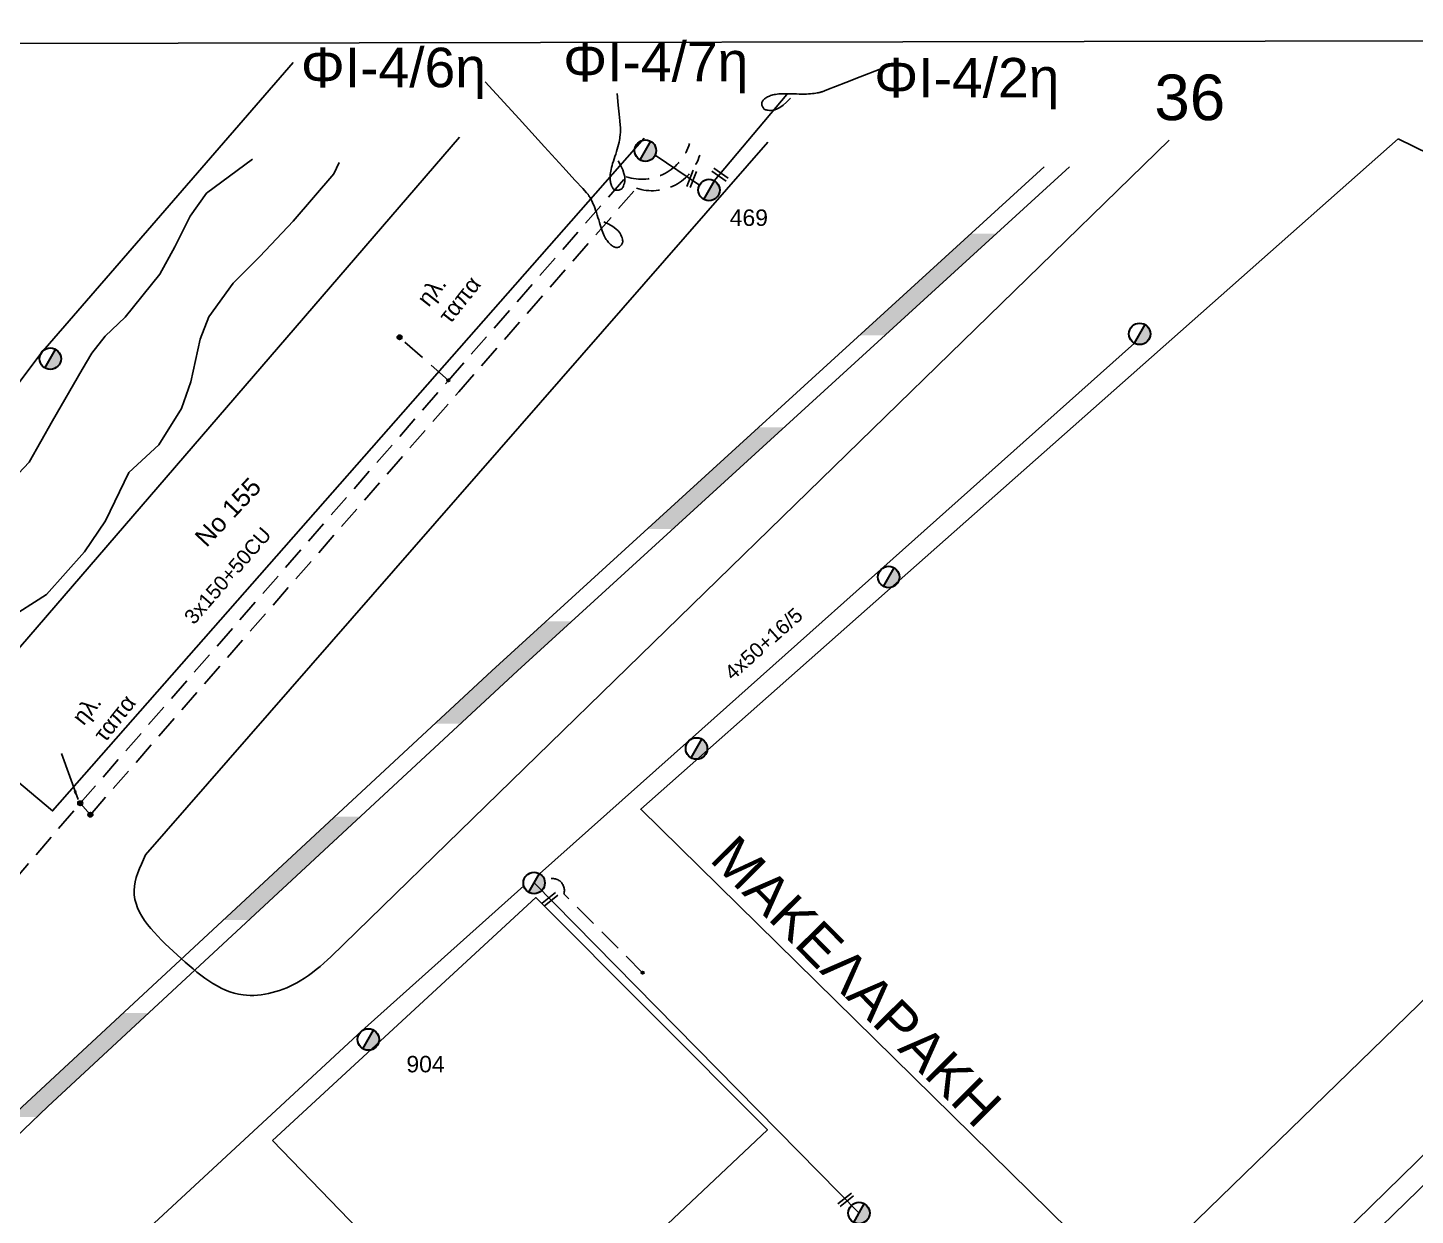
# Model space of a CAD drawing. Header units: millimetres. Extents: x 1421 to 7547, y 822 to 1863.
# Drawn here: x 6690.6 to 6842.7, y 1725.6 to 1855.8 of the extents above; entities that cross this region are included whole.
import ezdxf
from ezdxf.enums import TextEntityAlignment as Align

# ---------------------------------------------------------------- set-up
doc = ezdxf.new("R2010")
doc.units = ezdxf.units.MM
doc.linetypes.add('DASHED', pattern=[19.05, 12.7, -6.35])
doc.layers.get('0').update_dxf_attribs({"lineweight": 30})
for name, color, linetype, lineweight in [('16+16_5', 7, 'Continuous', 30), ('4x50+16_5', 7, 'Continuous', 30), ('TEXT_ΔΙΑΦΟΡΑ', 7, 'Continuous', 30), ('TEXT_ΚΑΛΩΔΙΩΝ', 7, 'Continuous', 30), ('Άγνωστα', 7, 'Continuous', 30), ('Άγνωστο Υπόγειο Καλώδιο', 7, 'DASHED', 30), ('Γυμνά εναέρια ΧΤ και ΦΟΠ (3Φ)   4x50+16AL', 7, 'Continuous', 30), ('Επιγραφές - Σχήματα', 7, 'Continuous', 30), ('Καλώδια ΧΤ   3x150+50CU', 7, 'DASHED', 30), ('Μηχανική τομή', 7, 'Continuous', 30), ('Στύλος ΦΜ', 7, 'Continuous', 30), ('Στύλος ΦΜ @ 1', 7, 'Continuous', 30), ('Συνδέσεις', 7, 'Continuous', 30), ('Συνεστραμμένα ΧΤ   3x70+54.6+25 AL', 7, 'SYN_LINE', 30), ('Υπόβαθρο ΔΕΗ', 7, 'Continuous', 30)]:
    doc.layers.add(name, color=color, linetype=linetype, lineweight=lineweight)
doc.styles.add('arial', font='arial.ttf')
doc.styles.get("Standard").update_dxf_attribs({"font": 'arial.ttf'})
doc.linetypes.add('FRIDI', pattern='A,0.5,-0.001,["|",Standard,S=0.5,R=0,X=0,Y=0.16],-0.001', length=0.502)
doc.linetypes.add('SYN_LINE', pattern='A,0.5,-0.0001,["/\\/\\/\\/",Standard,S=0.1,R=0,X=0,Y=-0.05],-0.25', length=0.7501)
doc.dimstyles.new('ISO-25', dxfattribs={"dimtxt": 2.5, "dimasz": 2.5, "dimexe": 1.25, "dimexo": 0.625, "dimtad": 1, "dimtxsty": 'Standard', "dimcen": 2.5, "dimadec": 0, "dimazin": 0, "dimtfac": 1, "dimtmove": 0, "dimatfit": 3, "dimfxl": 1, "dimarcsym": 0})

# ---------------------------------------------------------------- blocks, each defined once
blk = doc.blocks.new('ΥΠΑΡΧΩΝ ΤΣΙΜΕΝΤΕΝΙΟΣ ΣΤΥΛΟΣ')
at = {"layer": 'Στύλος ΦΜ'}
blk.add_hatch(color=7, dxfattribs=at).paths.add_polyline_path([(-1.29, -2.28, 0.574793), (2.62, 0, 0.268822), (1.3, 2.27)])
at = {"layer": 'Στύλος ΦΜ', "color": 7}
blk.add_line((-1.29, -2.28), (1.3, 2.27), dxfattribs=at)
blk.add_circle((0, 0), 2.62, dxfattribs=at)
at = {"layer": 'Στύλος ΦΜ', "flags": 4}
for tag, p in [('ΑΡΙΘΜΟΣ', (-4.68, 8.05)), ('ΤΥΠΟΣ', (-4.91, 3.03))]:
    blk.add_attdef(tag, p, '', height=4, dxfattribs=at)
blk = doc.blocks.new('_ΣΥΝΔΕΣΗ')
at = {"layer": 'Συνδέσεις', "linetype": 'SYN_LINE', "ltscale": 40}
blk.add_hatch(color=256, dxfattribs=at).paths.add_polyline_path([(0.5, -0.01, 1), (-0.5, -0.01, 1)])
at = {"layer": 'Συνδέσεις'}
blk.add_circle((0, -0.01), 0.5, dxfattribs=at)
blk = doc.blocks.new('ΜΗΧΑΝΙΚΗ ΤΟΜΗ')
at = {"layer": 'Μηχανική τομή', "lineweight": -3, "ltscale": 40}
for p, q in [((-3.78, 1.15), (3.8, 1.15)), ((3.8, -0.4), (-3.78, -0.4))]:
    blk.add_line(p, q, dxfattribs=at)

msp = doc.modelspace()

# ---------------------------------------------------------------- hatches: boundary and pattern name
at = {"layer": 'Υπόβαθρο ΔΕΗ', "lineweight": -3}
h = msp.add_hatch(color=256, dxfattribs=at)
h.dxf.hatch_style = 1
h.paths.add_polyline_path([(6612.04, 1659.59), (6609.26, 1659.59), (6597.36, 1646.76), (6600.14, 1646.76)])
h.paths.add_polyline_path([(6634.83, 1682.04), (6632.06, 1682.04), (6619.81, 1670.27), (6622.58, 1670.27)])
h.paths.add_polyline_path([(6657.8, 1704.05), (6655.03, 1704.05), (6644.41, 1693.88), (6642.89, 1692.42), (6645.65, 1692.42), (6647.23, 1693.93)])
h.paths.add_polyline_path([(6680.78, 1726.05), (6678.01, 1726.05), (6665.87, 1714.43), (6668.64, 1714.43)])
h.paths.add_polyline_path([(6703.86, 1747.81), (6701.09, 1747.81), (6690, 1737.52), (6688.85, 1736.42), (6691.62, 1736.42), (6692.8, 1737.55)])
h.paths.add_polyline_path([(6727.03, 1769.33), (6724.26, 1769.33), (6712.08, 1758.02), (6714.85, 1758.02)])
h.paths.add_polyline_path([(6744.28, 1785.34), (6750.23, 1790.77), (6747.46, 1790.77), (6741.5, 1785.33), (6735.26, 1779.53), (6738.02, 1779.53)])
h.paths.add_polyline_path([(6773.51, 1812.01), (6770.74, 1812.01), (6758.54, 1800.88), (6761.31, 1800.88)])
h.paths.add_polyline_path([(6796.78, 1833.25), (6794.02, 1833.25), (6781.82, 1822.12), (6784.59, 1822.12)])

# ---------------------------------------------------------------- linework, layer by layer
at = {"linetype": 'Continuous', "lineweight": -3, "ltscale": 0.2}
msp.add_lwpolyline([(5474.15, 1851.64), (7546.99, 1855.83), (7546.99, 826.44), (5474.15, 822.25)], close=True, dxfattribs=at)
at = {"layer": '16+16_5', "color": 7, "lineweight": -3, "ltscale": 0.2}
msp.add_lwpolyline([(6917.81, 1803.97), (6896.98, 1784.06), (6874.84, 1762.71), (6852.9, 1741.32), (6834.53, 1723.35), (6818.28, 1707.33), (6795.72, 1686.8), (6780.46, 1670.67)], dxfattribs=at)
at = {"layer": '4x50+16_5', "color": 5, "lineweight": -3, "ltscale": 0.2}
for points in [[(6746.7, 1763.09), (6763.16, 1777.71), (6784.14, 1796.43), (6811.92, 1821.24)], [(6575.89, 1608), (6594.38, 1622.7), (6632.72, 1658.71), (6657.28, 1681.4), (6683.94, 1705.56), (6703.48, 1723.85), (6727.24, 1745.86), (6744.99, 1761.74)]]:
    msp.add_lwpolyline(points, dxfattribs=at)
at = {"layer": 'Άγνωστα', "lineweight": -2, "ltscale": 0.2}
msp.add_lwpolyline([(6638.16, 1756.35), (6653.85, 1771.71), (6672.42, 1793.99), (6692.05, 1820.11), (6719.69, 1852.02)], dxfattribs=at)
at = {"layer": 'Άγνωστα', "lineweight": -3}
for points in [[(6774.24, 1848.1), (6773.8, 1847.67), (6773.42, 1847.34), (6773.07, 1847.1), (6772.77, 1846.94), (6772.51, 1846.84), (6772.28, 1846.79), (6772.08, 1846.77), (6771.91, 1846.77), (6771.77, 1846.78), (6771.65, 1846.79), (6771.56, 1846.82), (6771.48, 1846.84), (6771.41, 1846.88), (6771.35, 1846.91), (6771.31, 1846.96), (6771.26, 1847.01), (6771.22, 1847.07), (6771.18, 1847.13), (6771.15, 1847.2), (6771.12, 1847.27), (6771.09, 1847.34), (6771.07, 1847.42), (6771.07, 1847.49), (6771.07, 1847.56), (6771.08, 1847.63), (6771.11, 1847.7), (6771.14, 1847.77), (6771.18, 1847.83), (6771.24, 1847.89), (6771.3, 1847.96), (6771.37, 1848.02), (6771.44, 1848.07), (6771.53, 1848.13), (6771.61, 1848.19), (6771.71, 1848.24), (6771.81, 1848.29), (6771.92, 1848.34), (6772.04, 1848.39), (6772.16, 1848.43), (6772.3, 1848.47), (6772.44, 1848.5), (6772.59, 1848.53), (6772.76, 1848.55), (6772.93, 1848.57), (6773.12, 1848.58), (6773.33, 1848.59), (6773.55, 1848.6), (6773.79, 1848.6), (6774.04, 1848.59), (6774.31, 1848.58), (6774.59, 1848.58), (6774.88, 1848.57), (6775.16, 1848.56), (6775.44, 1848.56), (6775.71, 1848.55), (6775.97, 1848.56), (6776.21, 1848.57), (6776.43, 1848.59), (6776.64, 1848.61), (6776.82, 1848.64), (6776.99, 1848.66), (6777.13, 1848.69), (6777.25, 1848.71), (6777.36, 1848.73), (6777.44, 1848.75), (6777.5, 1848.76), (6777.54, 1848.77), (6777.57, 1848.78), (6777.59, 1848.78), (6777.6, 1848.78), (6777.6, 1848.79), (6777.6, 1848.79), (6777.62, 1848.79), (6777.7, 1848.82), (6777.94, 1848.92), (6778.4, 1849.09), (6779.15, 1849.39), (6780.28, 1849.83), (6781.85, 1850.44), (6783.94, 1851.25)], [(6753.76, 1834.57), (6754.31, 1834.3), (6754.74, 1834.04), (6755.08, 1833.79), (6755.33, 1833.55), (6755.51, 1833.33), (6755.63, 1833.13), (6755.71, 1832.95), (6755.76, 1832.79), (6755.8, 1832.65), (6755.82, 1832.54), (6755.83, 1832.44), (6755.83, 1832.35), (6755.82, 1832.28), (6755.8, 1832.22), (6755.77, 1832.16), (6755.74, 1832.1), (6755.7, 1832.04), (6755.65, 1831.99), (6755.6, 1831.93), (6755.54, 1831.88), (6755.48, 1831.83), (6755.41, 1831.79), (6755.34, 1831.76), (6755.28, 1831.74), (6755.2, 1831.73), (6755.13, 1831.73), (6755.06, 1831.74), (6754.98, 1831.77), (6754.91, 1831.8), (6754.83, 1831.83), (6754.75, 1831.88), (6754.67, 1831.93), (6754.59, 1831.99), (6754.51, 1832.06), (6754.43, 1832.13), (6754.35, 1832.21), (6754.27, 1832.3), (6754.19, 1832.4), (6754.11, 1832.5), (6754.03, 1832.62), (6753.95, 1832.74), (6753.88, 1832.88), (6753.8, 1833.03), (6753.73, 1833.19), (6753.66, 1833.37), (6753.58, 1833.56), (6753.51, 1833.77), (6753.43, 1833.99), (6753.36, 1834.24), (6753.28, 1834.49), (6753.2, 1834.76), (6753.12, 1835.03), (6753.03, 1835.3), (6752.95, 1835.57), (6752.86, 1835.83), (6752.78, 1836.07), (6752.69, 1836.3), (6752.6, 1836.5), (6752.52, 1836.69), (6752.43, 1836.86), (6752.36, 1837), (6752.29, 1837.13), (6752.22, 1837.24), (6752.17, 1837.33), (6752.13, 1837.4), (6752.1, 1837.46), (6752.08, 1837.49), (6752.06, 1837.52), (6752.05, 1837.54), (6752.05, 1837.55), (6752.05, 1837.55), (6752.04, 1837.55), (6752.02, 1837.58), (6751.87, 1837.75), (6751.45, 1838.2), (6750.63, 1839.1), (6749.28, 1840.57), (6747.27, 1842.76), (6744.47, 1845.83), (6740.74, 1849.9)], [(6755.33, 1841.24), (6755.63, 1840.7), (6755.84, 1840.24), (6755.97, 1839.85), (6756.05, 1839.51), (6756.07, 1839.23), (6756.06, 1838.99), (6756.02, 1838.8), (6755.97, 1838.64), (6755.92, 1838.5), (6755.88, 1838.4), (6755.83, 1838.31), (6755.78, 1838.24), (6755.73, 1838.18), (6755.68, 1838.14), (6755.62, 1838.11), (6755.56, 1838.08), (6755.49, 1838.06), (6755.42, 1838.04), (6755.35, 1838.02), (6755.27, 1838.01), (6755.19, 1838.01), (6755.12, 1838.01), (6755.05, 1838.02), (6754.98, 1838.05), (6754.91, 1838.08), (6754.85, 1838.12), (6754.8, 1838.17), (6754.75, 1838.23), (6754.7, 1838.3), (6754.66, 1838.38), (6754.62, 1838.46), (6754.59, 1838.55), (6754.56, 1838.64), (6754.53, 1838.74), (6754.5, 1838.85), (6754.48, 1838.96), (6754.46, 1839.08), (6754.45, 1839.21), (6754.45, 1839.34), (6754.45, 1839.48), (6754.45, 1839.62), (6754.47, 1839.78), (6754.49, 1839.94), (6754.52, 1840.12), (6754.56, 1840.3), (6754.61, 1840.5), (6754.67, 1840.72), (6754.73, 1840.94), (6754.81, 1841.19), (6754.89, 1841.45), (6754.97, 1841.71), (6755.06, 1841.98), (6755.15, 1842.25), (6755.23, 1842.52), (6755.3, 1842.78), (6755.37, 1843.03), (6755.43, 1843.27), (6755.47, 1843.49), (6755.5, 1843.69), (6755.53, 1843.87), (6755.55, 1844.04), (6755.57, 1844.18), (6755.58, 1844.31), (6755.59, 1844.41), (6755.59, 1844.49), (6755.6, 1844.55), (6755.6, 1844.6), (6755.6, 1844.63), (6755.6, 1844.65), (6755.6, 1844.66), (6755.6, 1844.66), (6755.6, 1844.67), (6755.6, 1844.67), (6755.6, 1844.73), (6755.59, 1844.88), (6755.56, 1845.16), (6755.51, 1845.64), (6755.45, 1846.34), (6755.35, 1847.33), (6755.23, 1848.64)]]:
    msp.add_lwpolyline(points, dxfattribs=at)
at = {"layer": 'Άγνωστο Υπόγειο Καλώδιο', "color": 30, "lineweight": -3, "ltscale": 0.2}
msp.add_lwpolyline([(6736.73, 1817.17), (6731.37, 1821.89)], dxfattribs=at)
at = {"layer": 'Άγνωστο Υπόγειο Καλώδιο', "color": 5, "lineweight": -3, "ltscale": 0.2}
msp.add_lwpolyline([(6758.01, 1752.23), (6749.38, 1760.89, 0.753279), (6747.28, 1762.23, -1.210076)], format="xyb", dxfattribs=at)
at = {"layer": 'Γυμνά εναέρια ΧΤ και ΦΟΠ (3Φ)   4x50+16AL', "color": 2, "lineweight": -3, "ltscale": 0.2}
for p, q in [((6765.87, 1839.06), (6773.84, 1848.53)), ((6759.39, 1841.87), (6764.24, 1838.59))]:
    msp.add_line(p, q, dxfattribs=at)
at = {"layer": 'Καλώδια ΧΤ   3x150+50CU', "color": 30, "lineweight": -3, "ltscale": 0.2}
msp.add_lwpolyline([(6675.93, 1744.52), (6678.72, 1747.49), (6679.11, 1750.71), (6696.36, 1770.81), (6736.73, 1817.17), (6756.22, 1839.5, 0.424842), (6763.15, 1843.15, -5.107107)], format="xyb", dxfattribs=at)
at = {"layer": 'Καλώδια ΧΤ   3x150+50CU', "color": 133, "lineweight": -3, "ltscale": 0.2}
msp.add_lwpolyline([(6697.48, 1769.55), (6737.85, 1815.9), (6757.34, 1838.24, 0.424842), (6764.27, 1841.88)], format="xyb", dxfattribs=at)
msp.add_lwpolyline([(6697.48, 1769.55), (6696.36, 1770.81)], dxfattribs=at)
at = {"layer": 'Συνεστραμμένα ΧΤ   3x70+54.6+25 AL', "color": 5, "linetype": 'SYN_LINE', "lineweight": -2, "ltscale": 20}
msp.add_lwpolyline([(6746.12, 1762.07), (6781.74, 1725.87)], dxfattribs=at)
at = {"layer": 'Υπόβαθρο ΔΕΗ', "lineweight": -3, "ltscale": 0.2}
for points in [[(6737.94, 1843.83), (6682.27, 1779.25), (6693.34, 1769.97), (6758.17, 1843.72)], [(6723.85, 1753.99), (6815.73, 1843.5)], [(6840.82, 1843.65), (6904.51, 1812.47), (6904.33, 1808.25), (6811.15, 1717.71), (6757.8, 1770.15), (6840.82, 1843.65)], [(6771.75, 1843.3), (6703.51, 1765.14)], [(6717.44, 1733.84), (6742.71, 1707.67), (6771.69, 1735.01), (6746.32, 1760.46), (6717.44, 1733.84)], [(6821.17, 1707.1), (6836.76, 1691.15), (6885.61, 1738.95), (6870.42, 1755.02), (6821.17, 1707.1)]]:
    msp.add_lwpolyline(points, dxfattribs=at)
at = {"layer": 'Υπόβαθρο ΔΕΗ', "linetype": 'Continuous', "lineweight": -3, "ltscale": 0.2}
for points in [[(6322.44, 1185.17), (6349.53, 1254.79), (6379.14, 1329.3), (6405.05, 1393.54), (6417.45, 1422.38), (6424.74, 1438.02), (6436.09, 1459.21), (6445.86, 1476.01), (6459.17, 1495.45), (6470.53, 1511), (6480.65, 1523.02), (6502.92, 1546.81), (6522.07, 1566.47), (6539.96, 1585.95), (6574.7, 1622.31), (6613.97, 1664.67), (6644.41, 1693.88), (6690, 1737.52), (6741.5, 1785.33), (6802.03, 1840.57)], [(6325.97, 1186.27), (6353.06, 1255.89), (6382.67, 1330.39), (6408.56, 1394.59), (6420.93, 1423.36), (6428.17, 1438.88), (6439.45, 1459.96), (6449.14, 1476.62), (6462.36, 1495.93), (6473.64, 1511.36), (6483.64, 1523.24), (6505.84, 1546.95), (6525, 1566.62), (6542.89, 1586.12), (6577.63, 1622.47), (6616.85, 1664.78), (6647.23, 1693.93), (6692.8, 1737.55), (6744.28, 1785.34), (6804.8, 1840.57)]]:
    msp.add_lwpolyline(points, dxfattribs=at)
at = {"layer": 'Υπόβαθρο ΔΕΗ', "linetype": 'FRIDI', "lineweight": -3, "ltscale": 0.5}
for points in [[(6715.25, 1841.42), (6710.2, 1837.68), (6708.43, 1835.18), (6706.75, 1831.82), (6705.08, 1828.8), (6701.28, 1824.11), (6699.08, 1822.03), (6697.65, 1820.16), (6696.58, 1818.38), (6693.31, 1812.75), (6690.78, 1808.21), (6684.29, 1801.36)], [(6688.33, 1790.92), (6692.65, 1793.7), (6696.85, 1798.36), (6699.13, 1801.76), (6701.71, 1807.08), (6704.99, 1810.11), (6707.48, 1814.1), (6708.48, 1817), (6709.52, 1821.7), (6710.47, 1824.14), (6713.13, 1827.83), (6716.07, 1830.76), (6719.69, 1834.64), (6724.17, 1839.82), (6724.76, 1841.07)]]:
    msp.add_lwpolyline(points, dxfattribs=at)
at = {"layer": 'Υπόβαθρο ΔΕΗ', "lineweight": -3, "ltscale": 0.2}
msp.add_spline([(6703.51, 1765.14), (6702.27, 1761.24), (6707, 1754.18), (6714.22, 1749.8), (6720.48, 1751.33), (6723.85, 1753.99)], degree=3, dxfattribs=at)

# ---------------------------------------------------------------- block references
at = {"layer": 'Μηχανική τομή', "lineweight": -3}
for p, xscale, yscale, zscale, rotation in [((6766.44, 1839.65), 0.249999999999919, 0.249999999999919, 0.249999999999919, 324.6759929975499), ((6763.3, 1839.29), 0.249999999999919, 0.249999999999919, 0.249999999999919, 248.7648243715298), ((6747.79, 1760.36), 0.2499999999999188, 0.2499999999999188, 0.2499999999999188, 218.530988406578), ((6780.22, 1727.4), 0.2499999999999188, 0.2499999999999188, 0.2499999999999188, 218.530988406578)]:
    msp.add_blockref('ΜΗΧΑΝΙΚΗ ΤΟΜΗ', p, dxfattribs=dict(at, xscale=xscale, yscale=yscale, zscale=zscale, rotation=rotation))
at = {"layer": 'Στύλος ΦΜ @ 1', "lineweight": -3, "ltscale": 40, "xscale": 0.4499999999998181, "yscale": 0.4499999999998181, "zscale": 0.4499999999998181}
for p in [(6758.32, 1842.36), (6812.5, 1822.27), (6693.08, 1819.55), (6784.99, 1795.61), (6763.92, 1776.81), (6746.12, 1762.07)]:
    msp.add_blockref('ΥΠΑΡΧΩΝ ΤΣΙΜΕΝΤΕΝΙΟΣ ΣΤΥΛΟΣ', p, dxfattribs=at)
at = {"layer": 'Στύλος ΦΜ @ 1', "lineweight": -3, "ltscale": 40}
ref = msp.add_blockref('ΥΠΑΡΧΩΝ ΤΣΙΜΕΝΤΕΝΙΟΣ ΣΤΥΛΟΣ', (6765.29, 1838.04), dxfattribs=dict(at, xscale=0.4499999999998181, yscale=0.4499999999998181, zscale=0.4499999999998181))
ref.add_attrib('ΤΥΠΟΣ', '469', (6767.56, 1834.11), dxfattribs={"layer": 'Στύλος ΦΜ', "height": 1.8, "flags": 4})
ref = msp.add_blockref('ΥΠΑΡΧΩΝ ΤΣΙΜΕΝΤΕΝΙΟΣ ΣΤΥΛΟΣ', (6727.94, 1744.91), dxfattribs=dict(at, xscale=0.4499999999998181, yscale=0.4499999999998181, zscale=0.4499999999998181))
ref.add_attrib('ΤΥΠΟΣ', '904', (6732.12, 1741.31), dxfattribs={"layer": 'Στύλος ΦΜ', "height": 1.8, "flags": 4})
ref = msp.add_blockref('ΥΠΑΡΧΩΝ ΤΣΙΜΕΝΤΕΝΙΟΣ ΣΤΥΛΟΣ', (6781.73, 1725.88), dxfattribs=dict(at, xscale=0.4499999999998181, yscale=0.4499999999998181, zscale=0.4499999999998181))
ref.add_attrib('ΤΥΠΟΣ', '11Μ', (6778.74, 1719.91), dxfattribs={"layer": 'Στύλος ΦΜ', "height": 1.8, "flags": 4})
at = {"layer": 'Συνδέσεις', "lineweight": -3}
for p, xscale, yscale, zscale in [((6731.37, 1821.9), 0.4777242751394019, 0.4777242751394019, 0.4777242751394019), ((6736.73, 1817.17), 0.25, 0.25, 0.25), ((6696.36, 1770.82), 0.4777242751394019, 0.4777242751394019, 0.4777242751394019), ((6697.48, 1769.55), 0.4777242751394019, 0.4777242751394019, 0.4777242751394019), ((6758.01, 1752.23), 0.25, 0.25, 0.25)]:
    msp.add_blockref('_ΣΥΝΔΕΣΗ', p, dxfattribs=dict(at, xscale=xscale, yscale=yscale, zscale=zscale))

# ---------------------------------------------------------------- texts
at = {"linetype": 'Continuous', "lineweight": -3, "ltscale": 0.2}
msp.add_text('36', height=5, dxfattribs=at).set_placement((6814.11, 1845.7))
at = {"lineweight": -3, "ltscale": 40, "char_height": 4, "width": 51.2353, "attachment_point": 1, "style": 'arial'}
for s, insert in [('{\\H1.083x;ΦΙ-4/7η}', (6749.3, 1854.29)), ('{\\H1.083x;ΦΙ-4/6η}', (6720.54, 1853.64)), ('{\\H1.083x;ΦΙ-4/2η}', (6783.4, 1852.52))]:
    msp.add_mtext(s, dxfattribs=dict(at, insert=insert))
at = {"lineweight": -3, "ltscale": 40, "insert": (6768.31, 1767.62), "char_height": 4, "width": 51.2353, "attachment_point": 1, "rotation": 314.8047, "style": 'arial'}
msp.add_mtext('{\\H1.083x;ΜΑΚΕΛΑΡΑΚΗ}', dxfattribs=at)
at = {"layer": 'TEXT_ΔΙΑΦΟΡΑ', "color": 7, "lineweight": -3}
note = msp.add_mtext_dynamic_manual_height_columns('ηλ. ', width=1.8, gutter_width=1.64, heights=[0.0453, 0], dxfattribs=dict(at, insert=(6731, 1823.54), char_height=1.8, attachment_point=1, rotation=51.6359))
for column, words in zip(note.columns.linked_columns, ['ταπα']):
    column.text = words
note = msp.add_mtext_dynamic_manual_height_columns('ηλ. ', width=1.8, gutter_width=1.64, heights=[0.0453, 0], dxfattribs=dict(at, insert=(6693.18, 1777.66), char_height=1.8, attachment_point=1, rotation=51.6359))
for column, words in zip(note.columns.linked_columns, ['ταπα']):
    column.text = words
at = {"layer": 'TEXT_ΚΑΛΩΔΙΩΝ', "lineweight": -3, "ltscale": 0.2}
for s, rotation, p in [('3x150+50CU', 48.9489, (6712.52, 1795.77)), ('4x50+16/5', 41.7358, (6771.27, 1788.3))]:
    msp.add_text(s, height=1.6, rotation=rotation, dxfattribs=at).set_placement(p, align=Align.MIDDLE_CENTER)
at = {"layer": 'Υπόβαθρο ΔΕΗ', "lineweight": -3, "insert": (6708.74, 1800.14), "char_height": 2, "attachment_point": 1, "rotation": 46.8674}
msp.add_mtext_dynamic_manual_height_columns('Νο 155', width=17.2548, gutter_width=12.5, heights=[0], dxfattribs=at)

# ---------------------------------------------------------------- leaders
at = {"layer": 'Επιγραφές - Σχήματα', "lineweight": -3, "ltscale": 40}
msp.add_leader([(6696.12, 1771.22), (6694.3, 1776.26)], dimstyle='ISO-25', override={"dimasz": 1, "dimtad": 0}, dxfattribs=at)

doc.saveas('drawing.dxf')
